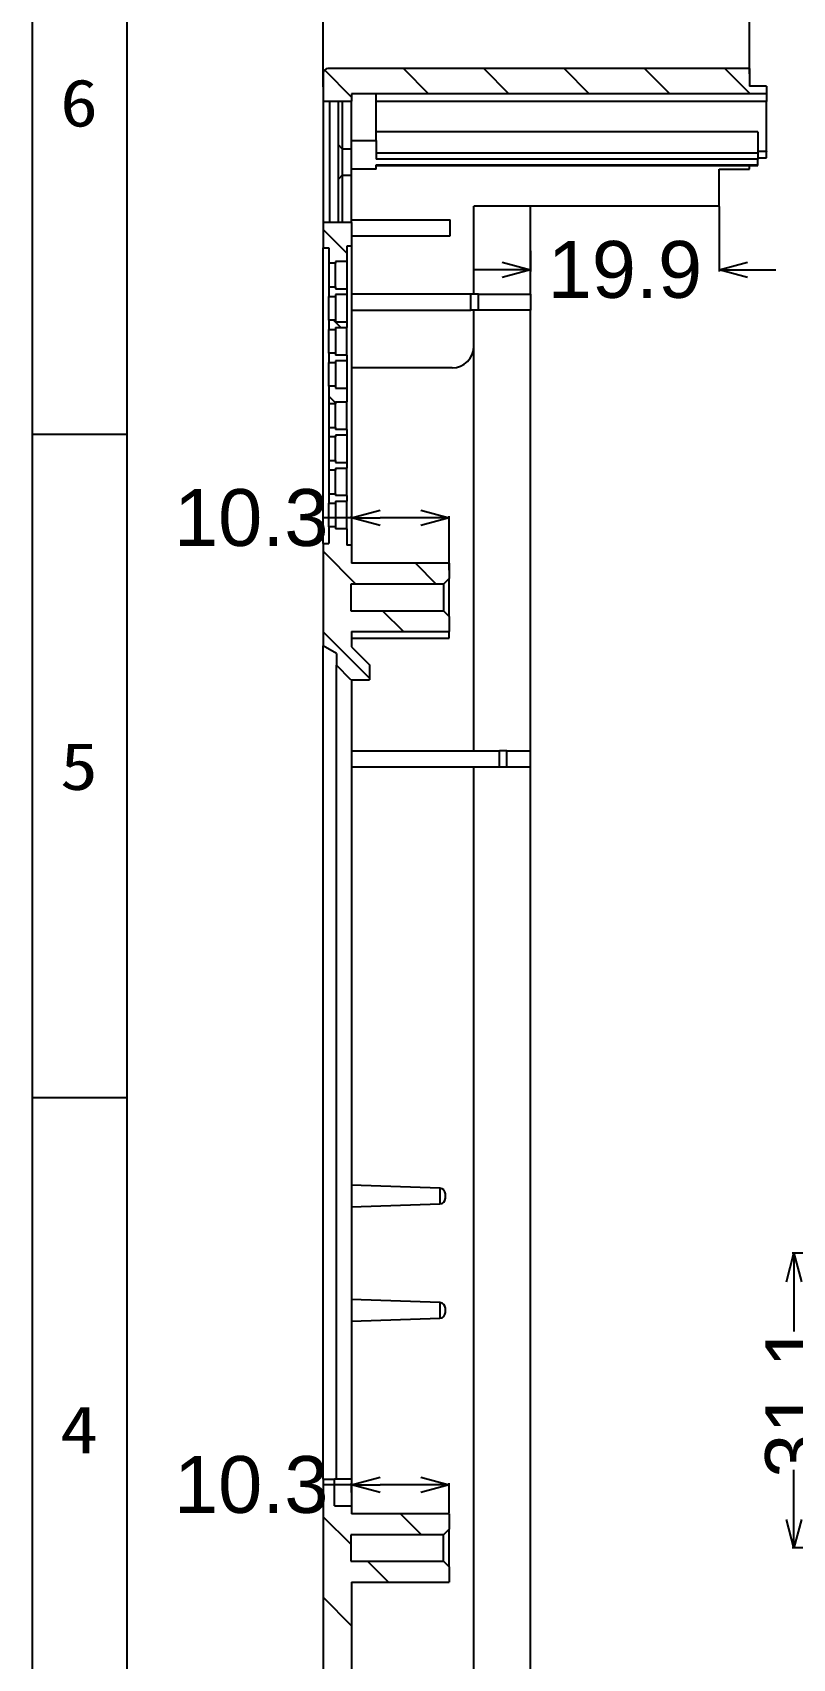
# Model space of a CAD drawing. Header units: millimetres. Extents: x 3277 to 4118, y 1069 to 1745.
# Drawn here: x 3277.3 to 3357.5, y 1372.1 to 1543.7 of the extents above; entities that cross this region are included whole.
import ezdxf
from ezdxf.enums import TextEntityAlignment as Align

# ---------------------------------------------------------------- set-up
doc = ezdxf.new("R2010")
doc.units = ezdxf.units.MM
doc.layers.add('2', color=7, linetype='Continuous', true_color=0xffffff)
doc.styles.get("Standard").update_dxf_attribs({"font": 'arial.ttf'})
doc.styles.add('TEXTSTYLE_0', font='txt', dxfattribs={"width": 0.8})
doc.dimstyles.new('副本 (2)Standard', dxfattribs={"dimtxt": 6, "dimasz": 3, "dimexe": 0.18, "dimexo": 0.0625, "dimgap": 0.09, "dimtad": 0, "dimdec": 1, "dimdsep": 46, "dimtxsty": 'Standard', "dimblk": 'OPEN30', "dimcen": 0.09, "dimclrd": 3, "dimclre": 3, "dimclrt": 6, "dimazin": 2, "dimtfac": 1, "dimtdec": 1, "dimtofl": 0, "dimtmove": 0, "dimatfit": 3, "dimfxl": 1, "dimtolj": 1, "dimtzin": 0, "dimarcsym": 0})

# ---------------------------------------------------------------- blocks, each defined once
blk = doc.blocks.new('_Open30')
at = {"color": 0, "linetype": 'ByBlock', "lineweight": -2}
for p, q in [((-1, 0.268), (0, 0)), ((0, 0), (-1, -0.268)), ((0, 0), (-1, 0))]:
    blk.add_line(p, q, dxfattribs=at)
blk = doc.blocks.new('*D112')
at = {"color": 3, "lineweight": -2, "transparency": 16777216}
for p, q in [((3369.49, 1414.89), (3357.49, 1414.89)), ((3357.67, 1411.89), (3357.67, 1406.64)), ((3357.67, 1386.79), (3357.67, 1392.04)), ((3385.79, 1383.79), (3357.49, 1383.79))]:
    blk.add_line(p, q, dxfattribs=at)
at = {"layer": 'Defpoints', "color": 0, "transparency": 16777216}
for p in [(3357.67, 1414.89), (3369.55, 1414.89), (3385.85, 1383.79)]:
    blk.add_point(p, dxfattribs=at)
at = {"color": 3, "lineweight": -2, "transparency": 16777216, "xscale": 3, "yscale": 3, "zscale": 3}
for p, rotation in [((3357.67, 1414.89), 90), ((3357.67, 1383.79), 270)]:
    blk.add_blockref('_Open30', p, dxfattribs=dict(at, rotation=rotation))
at = {"color": 6, "transparency": 16777216, "insert": (3357.67, 1399.34), "char_height": 6, "attachment_point": 5, "rotation": 90}
blk.add_mtext('\\A1;31.1', dxfattribs=at)
blk = doc.blocks.new('*D122')
at = {"color": 3, "lineweight": -2, "transparency": 16777216}
for p, q in [((3310.97, 1492.46), (3310.97, 1492.66)), ((3321.27, 1486.96), (3321.27, 1492.66)), ((3310.97, 1492.48), (3307.97, 1492.48)), ((3318.27, 1492.48), (3313.97, 1492.48))]:
    blk.add_line(p, q, dxfattribs=at)
at = {"layer": 'Defpoints', "color": 0, "transparency": 16777216}
for p in [(3310.97, 1492.48), (3310.97, 1492.4), (3321.27, 1486.89)]:
    blk.add_point(p, dxfattribs=at)
at = {"color": 3, "lineweight": -2, "transparency": 16777216, "xscale": 3, "yscale": 3, "zscale": 3, "rotation": 180}
blk.add_blockref('_Open30', (3310.97, 1492.48), dxfattribs=at)
at = {"color": 3, "lineweight": -2, "transparency": 16777216, "xscale": 3, "yscale": 3, "zscale": 3}
blk.add_blockref('_Open30', (3321.27, 1492.48), dxfattribs=at)
at = {"color": 6, "transparency": 16777216, "insert": (3300.37, 1492.48), "char_height": 6, "attachment_point": 5}
blk.add_mtext('\\A1;10.3', dxfattribs=at)
blk = doc.blocks.new('*D123')
at = {"color": 3, "lineweight": -2, "transparency": 16777216}
for p, q in [((3310.97, 1390.45), (3307.97, 1390.45)), ((3310.97, 1389.66), (3310.97, 1390.63)), ((3318.27, 1390.45), (3313.97, 1390.45)), ((3321.27, 1387.46), (3321.27, 1390.63))]:
    blk.add_line(p, q, dxfattribs=at)
at = {"layer": 'Defpoints', "color": 0, "transparency": 16777216}
for p in [(3310.97, 1390.45), (3310.97, 1389.6), (3321.27, 1387.39)]:
    blk.add_point(p, dxfattribs=at)
at = {"color": 3, "lineweight": -2, "transparency": 16777216, "xscale": 3, "yscale": 3, "zscale": 3, "rotation": 180}
blk.add_blockref('_Open30', (3310.97, 1390.45), dxfattribs=at)
at = {"color": 3, "lineweight": -2, "transparency": 16777216, "xscale": 3, "yscale": 3, "zscale": 3}
blk.add_blockref('_Open30', (3321.27, 1390.45), dxfattribs=at)
at = {"color": 6, "transparency": 16777216, "insert": (3300.37, 1390.45), "char_height": 6, "attachment_point": 5}
blk.add_mtext('\\A1;10.3', dxfattribs=at)
blk = doc.blocks.new('*D124')
at = {"color": 3, "lineweight": -2, "transparency": 16777216}
for p, q in [((3307.97, 1537.98), (3307.97, 1548.34)), ((3310.97, 1548.16), (3325.94, 1548.16)), ((3349.97, 1548.16), (3335, 1548.16)), ((3352.97, 1539.34), (3352.97, 1548.34))]:
    blk.add_line(p, q, dxfattribs=at)
at = {"layer": 'Defpoints', "color": 0, "transparency": 16777216}
for p in [(3352.97, 1548.16), (3352.97, 1539.28), (3307.97, 1537.92)]:
    blk.add_point(p, dxfattribs=at)
at = {"color": 3, "lineweight": -2, "transparency": 16777216, "xscale": 3, "yscale": 3, "zscale": 3, "rotation": 180}
blk.add_blockref('_Open30', (3307.97, 1548.16), dxfattribs=at)
at = {"color": 3, "lineweight": -2, "transparency": 16777216, "xscale": 3, "yscale": 3, "zscale": 3}
blk.add_blockref('_Open30', (3352.97, 1548.16), dxfattribs=at)
at = {"color": 6, "transparency": 16777216, "insert": (3330.47, 1548.16), "char_height": 6, "attachment_point": 5}
blk.add_mtext('\\A1;45', dxfattribs=at)
blk = doc.blocks.new('*D125')
at = {"color": 3, "lineweight": -2, "transparency": 16777216}
for p, q in [((3349.77, 1525.33), (3349.77, 1518.48)), ((3329.87, 1520.68), (3329.87, 1518.48)), ((3326.87, 1518.66), (3323.87, 1518.66)), ((3352.77, 1518.66), (3355.77, 1518.66))]:
    blk.add_line(p, q, dxfattribs=at)
at = {"layer": 'Defpoints', "color": 0, "transparency": 16777216}
for p in [(3349.77, 1525.39), (3329.87, 1520.74), (3329.87, 1518.66)]:
    blk.add_point(p, dxfattribs=at)
at = {"color": 3, "lineweight": -2, "transparency": 16777216, "xscale": 3, "yscale": 3, "zscale": 3}
blk.add_blockref('_Open30', (3329.87, 1518.66), dxfattribs=at)
at = {"color": 3, "lineweight": -2, "transparency": 16777216, "xscale": 3, "yscale": 3, "zscale": 3, "rotation": 180}
blk.add_blockref('_Open30', (3349.77, 1518.66), dxfattribs=at)
at = {"color": 6, "transparency": 16777216, "insert": (3339.82, 1518.66), "char_height": 6, "attachment_point": 5}
blk.add_mtext('\\A1;19.9', dxfattribs=at)
blk = doc.blocks.new('SUN_6HWZ35TKYY1ECAF2H1NO37HIP3V')
at = {"color": 7, "linetype": 'Continuous'}
for p, q in [((-841, 0), (-841, 594)), ((-831, 10), (-831, 584)), ((-841, 350), (-831, 350)), ((-841, 280), (-831, 280))]:
    blk.add_line(p, q, dxfattribs=at)
at = {"color": 2, "linetype": 'Continuous', "style": 'TEXTSTYLE_0', "width": 1.2}
for s, p, p2 in [('6', (-838.09, 382.45), (-834.09, 382.45)), ('5', (-838.09, 312.45), (-834.09, 312.45)), ('4', (-838.09, 242.45), (-834.09, 242.45))]:
    blk.add_text(s, height=5, dxfattribs=at).set_placement(p, p2, align=Align.FIT)

msp = doc.modelspace()

# ---------------------------------------------------------------- linework, layer by layer
at = {"color": 251}
for p, q in [((3308.12, 1539.75), (3310.97, 1536.89)), ((3316.45, 1539.89), (3319.1, 1537.24)), ((3324.94, 1539.89), (3327.58, 1537.24)), ((3333.42, 1539.89), (3336.06, 1537.24)), ((3341.9, 1539.89), (3344.55, 1537.24)), ((3350.38, 1539.89), (3353.03, 1537.24)), ((3307.97, 1522.91), (3310.47, 1520.41)), ((3309.04, 1513.35), (3309.84, 1512.56)), ((3308.57, 1505.33), (3309.21, 1504.7)), ((3307.97, 1488.96), (3311.43, 1485.49)), ((3317.72, 1487.69), (3319.91, 1485.49)), ((3314.23, 1482.69), (3316.43, 1480.49)), ((3307.97, 1480.47), (3312.87, 1475.56)), ((3307.97, 1387.08), (3310.87, 1384.18)), ((3316.14, 1387.39), (3318.34, 1385.19)), ((3312.66, 1382.39), (3314.86, 1380.19)), ((3307.97, 1378.59), (3310.97, 1375.59))]:
    msp.add_line(p, q, dxfattribs=at)
at = {"layer": '2', "color": 7}
for p, q in [((3307.97, 1539.39), (3307.97, 1536.44)), ((3352.97, 1539.89), (3308.47, 1539.89)), ((3352.97, 1539.89), (3352.97, 1538.04)), ((3354.77, 1538.04), (3352.97, 1538.04)), ((3354.77, 1538.04), (3354.77, 1537.24)), ((3307.97, 1536.44), (3307.97, 1523.64)), ((3307.97, 1536.44), (3310.97, 1536.44)), ((3308.67, 1523.64), (3308.67, 1536.44)), ((3309.57, 1531.84), (3309.57, 1536.44)), ((3309.97, 1536.44), (3309.97, 1531.44)), ((3310.97, 1537.24), (3310.97, 1536.44)), ((3354.77, 1537.24), (3310.97, 1537.24)), ((3310.97, 1531.44), (3310.97, 1536.44)), ((3313.57, 1532.29), (3313.57, 1537.24)), ((3354.77, 1536.43), (3313.57, 1536.43)), ((3354.77, 1537.24), (3354.77, 1536.43)), ((3354.77, 1531.19), (3354.77, 1536.43)), ((3310.97, 1532.29), (3313.57, 1532.29)), ((3353.87, 1533.21), (3313.57, 1533.21)), ((3313.57, 1532.29), (3313.57, 1530.35)), ((3353.87, 1533.21), (3353.87, 1531.02)), ((3309.57, 1528.24), (3309.57, 1531.84)), ((3309.97, 1531.44), (3309.57, 1531.84)), ((3309.97, 1531.44), (3309.97, 1528.64)), ((3309.97, 1531.44), (3310.97, 1531.44)), ((3310.97, 1528.64), (3310.97, 1531.44)), ((3313.57, 1531.02), (3353.87, 1531.02)), ((3353.87, 1531.19), (3354.77, 1531.19)), ((3354.77, 1531.13), (3353.87, 1531.13)), ((3353.87, 1531.02), (3353.87, 1530.35)), ((3353.87, 1530.49), (3354.77, 1530.49)), ((3354.77, 1531.19), (3354.77, 1531.13)), ((3354.77, 1530.49), (3354.77, 1531.13)), ((3313.57, 1529.29), (3310.97, 1529.29)), ((3353.87, 1530.35), (3313.57, 1530.35)), ((3313.57, 1529.29), (3313.57, 1529.73)), ((3313.57, 1529.73), (3353.87, 1529.73)), ((3313.57, 1529.66), (3353.87, 1529.66)), ((3349.77, 1525.39), (3349.77, 1529.29)), ((3349.77, 1529.29), (3352.97, 1529.29)), ((3352.97, 1529.29), (3352.97, 1529.66)), ((3353.87, 1529.73), (3353.87, 1530.35)), ((3353.87, 1529.66), (3353.87, 1529.73)), ((3309.97, 1528.64), (3309.57, 1528.24)), ((3309.57, 1523.64), (3309.57, 1528.24)), ((3309.97, 1528.64), (3310.97, 1528.64)), ((3309.97, 1528.64), (3309.97, 1523.64)), ((3310.97, 1523.64), (3310.97, 1528.64)), ((3349.77, 1525.39), (3323.87, 1525.39)), ((3323.87, 1516.09), (3323.87, 1525.39)), ((3329.87, 1516.09), (3329.87, 1525.39)), ((3310.97, 1523.64), (3307.97, 1523.64)), ((3307.97, 1523.64), (3307.97, 1520.97)), ((3310.97, 1523.94), (3321.37, 1523.94)), ((3310.97, 1523.64), (3310.97, 1521.14)), ((3321.37, 1522.24), (3321.37, 1523.94)), ((3310.97, 1522.24), (3321.37, 1522.24)), ((3307.97, 1489.77), (3307.97, 1520.97)), ((3307.97, 1520.97), (3308.57, 1520.97)), ((3308.57, 1520.97), (3308.57, 1519.35)), ((3310.97, 1521.14), (3310.47, 1521.14)), ((3310.47, 1521.14), (3310.47, 1519.54)), ((3310.97, 1521.14), (3310.97, 1489.59)), ((3308.57, 1519.35), (3308.57, 1516.85)), ((3309.27, 1519.35), (3308.57, 1519.35)), ((3310.47, 1519.54), (3309.27, 1519.54)), ((3309.27, 1519.54), (3309.27, 1519.35)), ((3309.27, 1516.85), (3309.27, 1519.35)), ((3310.47, 1519.54), (3310.47, 1516.65)), ((3308.57, 1516.85), (3308.57, 1515.85)), ((3308.57, 1516.85), (3309.27, 1516.85)), ((3309.27, 1516.85), (3309.27, 1516.65)), ((3308.57, 1513.35), (3308.57, 1515.85)), ((3308.57, 1515.85), (3309.27, 1515.85)), ((3309.27, 1516.65), (3310.47, 1516.65)), ((3310.47, 1516.05), (3309.27, 1516.05)), ((3309.27, 1516.05), (3309.27, 1515.85)), ((3309.27, 1515.85), (3309.27, 1513.35)), ((3310.47, 1516.65), (3310.47, 1516.05)), ((3310.47, 1516.05), (3310.47, 1513.16)), ((3323.57, 1516.09), (3310.97, 1516.09)), ((3324.37, 1516.09), (3323.57, 1516.09)), ((3323.57, 1514.39), (3323.57, 1516.09)), ((3324.37, 1516.09), (3329.87, 1516.09)), ((3324.37, 1514.39), (3324.37, 1516.09)), ((3329.87, 1516.09), (3329.87, 1514.39)), ((3309.27, 1513.35), (3308.57, 1513.35)), ((3308.57, 1513.35), (3308.57, 1512.36)), ((3309.27, 1513.35), (3309.27, 1513.16)), ((3310.97, 1514.39), (3323.57, 1514.39)), ((3324.37, 1514.39), (3323.57, 1514.39)), ((3323.87, 1510.62), (3323.87, 1514.39)), ((3329.87, 1514.39), (3324.37, 1514.39)), ((3329.87, 1467.89), (3329.87, 1514.39)), ((3308.57, 1509.86), (3308.57, 1512.36)), ((3308.57, 1512.36), (3309.27, 1512.36)), ((3309.27, 1513.16), (3310.47, 1513.16)), ((3309.27, 1512.56), (3309.27, 1512.36)), ((3309.27, 1512.56), (3310.47, 1512.56)), ((3309.27, 1512.36), (3309.27, 1509.86)), ((3310.47, 1513.16), (3310.47, 1512.56)), ((3310.47, 1509.66), (3310.47, 1512.56)), ((3308.57, 1509.86), (3308.57, 1508.87)), ((3309.27, 1509.86), (3308.57, 1509.86)), ((3309.27, 1509.86), (3309.27, 1509.66)), ((3323.87, 1467.89), (3323.87, 1510.62)), ((3308.57, 1506.37), (3308.57, 1508.87)), ((3308.57, 1508.87), (3309.27, 1508.87)), ((3310.47, 1509.66), (3309.27, 1509.66)), ((3310.47, 1509.06), (3309.27, 1509.06)), ((3309.27, 1509.06), (3309.27, 1508.87)), ((3309.27, 1508.87), (3309.27, 1506.37)), ((3310.47, 1509.66), (3310.47, 1509.06)), ((3310.47, 1509.06), (3310.47, 1506.17)), ((3321.57, 1508.32), (3310.97, 1508.32)), ((3309.27, 1506.37), (3308.57, 1506.37)), ((3308.57, 1506.37), (3308.57, 1504.52)), ((3309.27, 1506.37), (3309.27, 1506.17)), ((3309.27, 1506.17), (3310.47, 1506.17)), ((3309.27, 1504.72), (3310.47, 1504.72)), ((3309.27, 1504.72), (3309.27, 1504.52)), ((3310.47, 1506.17), (3310.47, 1504.72)), ((3310.47, 1501.82), (3310.47, 1504.72)), ((3308.57, 1504.52), (3308.57, 1502.02)), ((3309.27, 1504.52), (3308.57, 1504.52)), ((3309.27, 1502.02), (3309.27, 1504.52)), ((3308.57, 1502.02), (3308.57, 1501.03)), ((3308.57, 1502.02), (3309.27, 1502.02)), ((3309.27, 1502.02), (3309.27, 1501.82)), ((3310.47, 1501.82), (3309.27, 1501.82)), ((3310.47, 1501.22), (3309.27, 1501.22)), ((3309.27, 1501.22), (3309.27, 1501.03)), ((3310.47, 1501.82), (3310.47, 1501.22)), ((3310.47, 1501.22), (3310.47, 1498.33)), ((3308.57, 1501.03), (3308.57, 1498.53)), ((3309.27, 1501.03), (3308.57, 1501.03)), ((3309.27, 1498.53), (3309.27, 1501.03)), ((3308.57, 1498.53), (3308.57, 1497.53)), ((3308.57, 1498.53), (3309.27, 1498.53)), ((3309.27, 1498.53), (3309.27, 1498.33)), ((3309.27, 1498.33), (3310.47, 1498.33)), ((3310.47, 1498.33), (3310.47, 1497.73)), ((3308.57, 1497.53), (3308.57, 1495.03)), ((3309.27, 1497.53), (3308.57, 1497.53)), ((3309.27, 1497.73), (3309.27, 1497.53)), ((3309.27, 1497.73), (3310.47, 1497.73)), ((3309.27, 1495.03), (3309.27, 1497.53)), ((3310.47, 1494.84), (3310.47, 1497.73)), ((3308.57, 1495.03), (3308.57, 1494.04)), ((3308.57, 1495.03), (3309.27, 1495.03)), ((3309.27, 1495.03), (3309.27, 1494.84)), ((3310.47, 1494.84), (3309.27, 1494.84)), ((3310.47, 1494.84), (3310.47, 1494.24)), ((3308.57, 1491.54), (3308.57, 1494.04)), ((3308.57, 1494.04), (3309.27, 1494.04)), ((3309.27, 1494.24), (3310.47, 1494.24)), ((3309.27, 1494.24), (3309.27, 1494.04)), ((3309.27, 1494.04), (3309.27, 1491.54)), ((3310.47, 1491.34), (3310.47, 1494.24)), ((3308.57, 1491.54), (3308.57, 1489.77)), ((3309.27, 1491.54), (3308.57, 1491.54)), ((3309.27, 1491.54), (3309.27, 1491.34)), ((3310.47, 1491.34), (3309.27, 1491.34)), ((3310.47, 1491.34), (3310.47, 1489.59)), ((3307.97, 1489.77), (3307.97, 1478.99)), ((3307.97, 1489.77), (3308.57, 1489.77)), ((3310.97, 1489.59), (3310.47, 1489.59)), ((3310.97, 1489.59), (3310.97, 1487.69)), ((3321.27, 1487.69), (3310.97, 1487.69)), ((3321.27, 1487.69), (3321.27, 1486.09)), ((3321.27, 1486.09), (3320.67, 1485.49)), ((3321.27, 1482.09), (3321.27, 1486.09)), ((3320.67, 1485.49), (3310.87, 1485.49)), ((3310.87, 1485.49), (3310.87, 1482.69)), ((3320.67, 1485.49), (3320.67, 1482.69)), ((3310.87, 1482.69), (3320.67, 1482.69)), ((3320.67, 1482.69), (3321.27, 1482.09)), ((3321.27, 1482.09), (3321.27, 1480.49)), ((3307.97, 1391.04), (3307.97, 1478.99)), ((3309.37, 1478.19), (3307.97, 1478.99)), ((3310.97, 1480.49), (3321.27, 1480.49)), ((3310.97, 1480.49), (3310.97, 1478.89)), ((3310.97, 1479.79), (3321.27, 1479.79)), ((3321.27, 1479.79), (3321.27, 1480.49)), ((3309.37, 1478.19), (3309.37, 1476.94)), ((3310.97, 1478.89), (3312.87, 1476.99)), ((3309.37, 1391.04), (3309.37, 1476.94)), ((3310.87, 1475.39), (3309.37, 1476.94)), ((3312.87, 1476.99), (3312.87, 1475.39)), ((3310.87, 1475.39), (3312.87, 1475.39)), ((3310.97, 1475.39), (3310.97, 1391.04)), ((3310.97, 1467.89), (3323.87, 1467.89)), ((3323.87, 1467.89), (3326.57, 1467.89)), ((3327.37, 1467.89), (3326.57, 1467.89)), ((3326.57, 1466.19), (3326.57, 1467.89)), ((3327.37, 1467.89), (3329.87, 1467.89)), ((3327.37, 1466.19), (3327.37, 1467.89)), ((3329.87, 1466.19), (3329.87, 1467.89)), ((3323.87, 1466.19), (3310.97, 1466.19)), ((3326.57, 1466.19), (3323.87, 1466.19)), ((3323.87, 1363.59), (3323.87, 1466.19)), ((3327.37, 1466.19), (3326.57, 1466.19)), ((3329.87, 1466.19), (3327.37, 1466.19)), ((3329.87, 1363.59), (3329.87, 1466.19)), ((3320.29, 1421.75), (3310.97, 1422.07)), ((3320.29, 1421.75), (3320.29, 1420.1)), ((3320.87, 1420.7), (3320.87, 1421.15)), ((3310.97, 1419.78), (3320.29, 1420.1)), ((3320.29, 1409.68), (3310.97, 1410.01)), ((3320.29, 1409.68), (3320.29, 1408.04)), ((3320.87, 1408.64), (3320.87, 1409.08)), ((3310.97, 1407.72), (3320.29, 1408.04)), ((3307.97, 1391.04), (3307.97, 1374.38)), ((3307.97, 1391.04), (3309.17, 1391.04)), ((3309.37, 1391.04), (3309.17, 1391.04)), ((3309.17, 1388.24), (3309.17, 1391.04)), ((3310.97, 1391.04), (3309.37, 1391.04)), ((3310.97, 1391.04), (3310.97, 1388.24)), ((3309.17, 1388.24), (3310.97, 1388.24)), ((3310.97, 1388.24), (3310.97, 1387.39)), ((3321.27, 1387.39), (3310.97, 1387.39)), ((3321.27, 1387.39), (3321.27, 1385.79)), ((3320.67, 1385.19), (3310.87, 1385.19)), ((3310.87, 1385.19), (3310.87, 1382.39)), ((3321.27, 1385.79), (3320.67, 1385.19)), ((3320.67, 1382.39), (3320.67, 1385.19)), ((3321.27, 1381.79), (3321.27, 1385.79)), ((3310.87, 1382.39), (3320.67, 1382.39)), ((3320.67, 1382.39), (3321.27, 1381.79)), ((3321.27, 1381.79), (3321.27, 1380.19)), ((3310.97, 1380.19), (3321.27, 1380.19)), ((3310.97, 1380.19), (3310.97, 1374.38)), ((3307.97, 1374.38), (3307.97, 1362.64)), ((3310.97, 1374.38), (3310.97, 1362.33))]:
    msp.add_line(p, q, dxfattribs=at)
for centre, radius, start, end in [((3308.47, 1539.39), 0.5, 90, 180), ((3321.57, 1510.62), 2.3, 270, 0), ((3320.27, 1421.15), 0.6, 0, 88), ((3320.27, 1420.7), 0.6, 272, 0), ((3320.27, 1409.08), 0.6, 0, 88), ((3320.27, 1408.64), 0.6, 272, 0)]:
    msp.add_arc(centre, radius, start, end, dxfattribs=at)

# ---------------------------------------------------------------- block references
msp.add_blockref('SUN_6HWZ35TKYY1ECAF2H1NO37HIP3V', (4118.28, 1151.33))

# ---------------------------------------------------------------- dimensions: what is measured, and where the dimension line sits
for base, p1, p2, picture, middle in [((3352.97, 1548.16), (3307.97, 1537.92), (3352.97, 1539.28), '*D124', (3330.47, 1548.16)), ((3329.87, 1518.66), (3349.77, 1525.39), (3329.87, 1520.74), '*D125', (3339.82, 1518.66)), ((3310.97, 1492.48), (3321.27, 1486.89), (3310.97, 1492.4), '*D122', (3300.37, 1492.48)), ((3310.97, 1390.45), (3321.27, 1387.39), (3310.97, 1389.6), '*D123', (3300.37, 1390.45))]:
    dim = msp.add_linear_dim(base=base, p1=p1, p2=p2, dimstyle='副本 (2)Standard')
    dim.commit()
    dim.dimension.update_dxf_attribs({"geometry": picture, "text_midpoint": middle})
dim = msp.add_linear_dim(base=(3357.67, 1414.89), p1=(3385.85, 1383.79), p2=(3369.55, 1414.89), angle=90, dimstyle='副本 (2)Standard')
dim.commit()
dim.dimension.update_dxf_attribs({"geometry": '*D112', "text_midpoint": (3357.67, 1399.34)})

doc.saveas('drawing.dxf')
